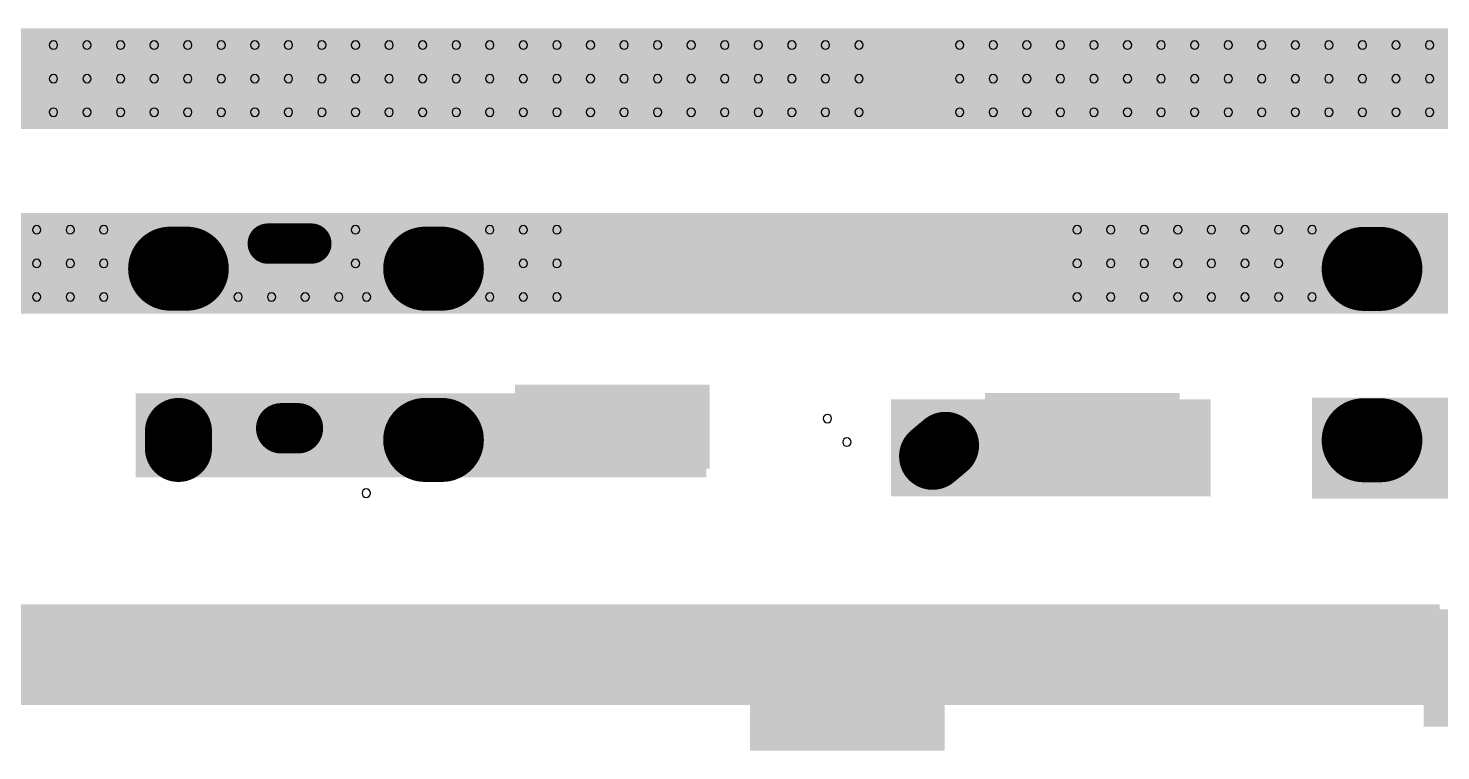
# Model space of a CAD drawing. Header units: inches. Extents: x 32166 to 34772, y 2386 to 4229.
# Drawn here: x 33280.9 to 33462.7, y 3674.7 to 3767.6 of the extents above; entities that cross this region are included whole.
import ezdxf

# ---------------------------------------------------------------- set-up
doc = ezdxf.new("R2010")
doc.units = ezdxf.units.IN
doc.header["$LTSCALE"] = 0.64311
doc.header["$MEASUREMENT"] = 0
doc.layers.add('MIDLAYER1', color=16, linetype='CONTINUOUS')
doc.layers.add('MULTILAYER', color=9, linetype='CONTINUOUS')

msp = doc.modelspace()

# ---------------------------------------------------------------- linework, layer by layer
at = {"layer": 'MIDLAYER1'}
for points, const_width in [([(33299.14, 3736.67), (33301.3, 3736.67)], 10.8), ([(33317.33, 3739.9), (33311.71, 3739.9)], 5.18), ([(33331.97, 3736.67), (33334.13, 3736.67)], 10.8), ([(33452.76, 3736.64), (33454.92, 3736.64)], 10.8), ([(33300.22, 3713.56), (33300.22, 3715.72)], 8.64), ([(33331.97, 3714.64), (33334.13, 3714.64)], 10.8), ([(33452.76, 3714.6), (33454.92, 3714.6)], 10.8), ([(33315.6, 3716.14), (33313.44, 3716.14)], 6.48), ([(33398.94, 3713.93), (33397.28, 3712.54)], 8.64)]:
    msp.add_lwpolyline(points, dxfattribs=dict(at, const_width=const_width))
for points, const_width in [([(33301.84, 3736.67, 1), (33296.44, 3736.67, 1)], 5.4), ([(33304, 3736.67, 1), (33298.6, 3736.67, 1)], 5.4), ([(33311.71, 3741.19, 1), (33311.71, 3738.6, 1)], 2.59), ([(33317.33, 3741.19, 1), (33317.33, 3738.6, 1)], 2.59), ([(33334.67, 3736.67, 1), (33329.27, 3736.67, 1)], 5.4), ([(33336.83, 3736.67, 1), (33331.43, 3736.67, 1)], 5.4), ([(33455.46, 3736.64, 1), (33450.06, 3736.64, 1)], 5.4), ([(33457.62, 3736.64, 1), (33452.22, 3736.64, 1)], 5.4), ([(33302.38, 3715.72, 1), (33298.06, 3715.72, 1)], 4.32), ([(33334.67, 3714.64, 1), (33329.27, 3714.64, 1)], 5.4), ([(33336.83, 3714.64, 1), (33331.43, 3714.64, 1)], 5.4), ([(33455.46, 3714.6, 1), (33450.06, 3714.6, 1)], 5.4), ([(33457.62, 3714.6, 1), (33452.22, 3714.6, 1)], 5.4), ([(33302.38, 3713.56, 1), (33298.06, 3713.56, 1)], 4.32), ([(33313.44, 3717.76, 1), (33313.44, 3714.52, 1)], 3.24), ([(33315.6, 3717.76, 1), (33315.6, 3714.52, 1)], 3.24), ([(33397.55, 3715.59, 1), (33400.33, 3712.28, 1)], 4.32), ([(33395.9, 3714.2, 1), (33398.67, 3710.89, 1)], 4.32)]:
    msp.add_lwpolyline(points, format="xyb", close=True, dxfattribs=dict(at, const_width=const_width))
for centre, start, end in [((33284.13, 3765.43), 0, 180), ((33284.13, 3765.43), 180, 0), ((33288.45, 3765.43), 0, 180), ((33288.45, 3765.43), 180, 0), ((33292.77, 3765.43), 0, 180), ((33292.77, 3765.43), 180, 0), ((33297.09, 3765.43), 0, 180), ((33297.09, 3765.43), 180, 0), ((33301.41, 3765.43), 0, 180), ((33301.41, 3765.43), 180, 0), ((33305.73, 3765.43), 0, 180), ((33305.73, 3765.43), 180, 0), ((33310.05, 3765.43), 0, 180), ((33310.05, 3765.43), 180, 0), ((33314.37, 3765.43), 0, 180), ((33314.37, 3765.43), 180, 0), ((33318.69, 3765.43), 0, 180), ((33318.69, 3765.43), 180, 0), ((33323.01, 3765.43), 0, 180), ((33323.01, 3765.43), 180, 0), ((33327.33, 3765.43), 0, 180), ((33327.33, 3765.43), 180, 0), ((33331.65, 3765.43), 0, 180), ((33331.65, 3765.43), 180, 0), ((33335.97, 3765.43), 0, 180), ((33335.97, 3765.43), 180, 0), ((33340.29, 3765.43), 0, 180), ((33340.29, 3765.43), 180, 0), ((33344.61, 3765.43), 0, 180), ((33344.61, 3765.43), 180, 0), ((33348.93, 3765.43), 0, 180), ((33348.93, 3765.43), 180, 0), ((33353.25, 3765.43), 0, 180), ((33353.25, 3765.43), 180, 0), ((33357.57, 3765.43), 0, 180), ((33357.57, 3765.43), 180, 0), ((33361.89, 3765.43), 0, 180), ((33361.89, 3765.43), 180, 0), ((33366.21, 3765.43), 0, 180), ((33366.21, 3765.43), 180, 0), ((33370.53, 3765.43), 0, 180), ((33370.53, 3765.43), 180, 0), ((33374.85, 3765.43), 0, 180), ((33374.85, 3765.43), 180, 0), ((33379.17, 3765.43), 0, 180), ((33379.17, 3765.43), 180, 0), ((33383.49, 3765.43), 0, 180), ((33383.49, 3765.43), 180, 0), ((33387.81, 3765.43), 0, 180), ((33387.81, 3765.43), 180, 0), ((33400.77, 3765.43), 0, 180), ((33400.77, 3765.43), 180, 0), ((33405.09, 3765.43), 0, 180), ((33405.09, 3765.43), 180, 0), ((33409.41, 3765.43), 0, 180), ((33409.41, 3765.43), 180, 0), ((33413.73, 3765.43), 0, 180), ((33413.73, 3765.43), 180, 0), ((33418.05, 3765.43), 0, 180), ((33418.05, 3765.43), 180, 0), ((33422.37, 3765.43), 0, 180), ((33422.37, 3765.43), 180, 0), ((33426.69, 3765.43), 0, 180), ((33426.69, 3765.43), 180, 0), ((33431.01, 3765.43), 0, 180), ((33431.01, 3765.43), 180, 0), ((33435.33, 3765.43), 0, 180), ((33435.33, 3765.43), 180, 0), ((33439.65, 3765.43), 0, 180), ((33439.65, 3765.43), 180, 0), ((33443.97, 3765.43), 0, 180), ((33443.97, 3765.43), 180, 0), ((33448.29, 3765.43), 0, 180), ((33448.29, 3765.43), 180, 0), ((33452.61, 3765.43), 0, 180), ((33452.61, 3765.43), 180, 0), ((33456.93, 3765.43), 0, 180), ((33456.93, 3765.43), 180, 0), ((33461.25, 3765.43), 0, 180), ((33461.25, 3765.43), 180, 0), ((33284.13, 3761.11), 0, 180), ((33288.45, 3761.11), 0, 180), ((33292.77, 3761.11), 0, 180), ((33297.09, 3761.11), 0, 180), ((33301.41, 3761.11), 0, 180), ((33305.73, 3761.11), 0, 180), ((33310.05, 3761.11), 0, 180), ((33314.37, 3761.11), 0, 180), ((33318.69, 3761.11), 0, 180), ((33323.01, 3761.11), 0, 180), ((33327.33, 3761.11), 0, 180), ((33331.65, 3761.11), 0, 180), ((33335.97, 3761.11), 0, 180), ((33340.29, 3761.11), 0, 180), ((33344.61, 3761.11), 0, 180), ((33348.93, 3761.11), 0, 180), ((33353.25, 3761.11), 0, 180), ((33357.57, 3761.11), 0, 180), ((33361.89, 3761.11), 0, 180), ((33366.21, 3761.11), 0, 180), ((33370.53, 3761.11), 0, 180), ((33374.85, 3761.11), 0, 180), ((33379.17, 3761.11), 0, 180), ((33383.49, 3761.11), 0, 180), ((33387.81, 3761.11), 0, 180), ((33400.77, 3761.11), 0, 180), ((33405.09, 3761.11), 0, 180), ((33409.41, 3761.11), 0, 180), ((33413.73, 3761.11), 0, 180), ((33418.05, 3761.11), 0, 180), ((33422.37, 3761.11), 0, 180), ((33426.69, 3761.11), 0, 180), ((33431.01, 3761.11), 0, 180), ((33435.33, 3761.11), 0, 180), ((33439.65, 3761.11), 0, 180), ((33443.97, 3761.11), 0, 180), ((33448.29, 3761.11), 0, 180), ((33452.61, 3761.11), 0, 180), ((33456.93, 3761.11), 0, 180), ((33461.25, 3761.11), 0, 180), ((33284.13, 3761.11), 180, 0), ((33288.45, 3761.11), 180, 0), ((33292.77, 3761.11), 180, 0), ((33297.09, 3761.11), 180, 0), ((33301.41, 3761.11), 180, 0), ((33305.73, 3761.11), 180, 0), ((33310.05, 3761.11), 180, 0), ((33314.37, 3761.11), 180, 0), ((33318.69, 3761.11), 180, 0), ((33323.01, 3761.11), 180, 0), ((33327.33, 3761.11), 180, 0), ((33331.65, 3761.11), 180, 0), ((33335.97, 3761.11), 180, 0), ((33340.29, 3761.11), 180, 0), ((33344.61, 3761.11), 180, 0), ((33348.93, 3761.11), 180, 0), ((33353.25, 3761.11), 180, 0), ((33357.57, 3761.11), 180, 0), ((33361.89, 3761.11), 180, 0), ((33366.21, 3761.11), 180, 0), ((33370.53, 3761.11), 180, 0), ((33374.85, 3761.11), 180, 0), ((33379.17, 3761.11), 180, 0), ((33383.49, 3761.11), 180, 0), ((33387.81, 3761.11), 180, 0), ((33400.77, 3761.11), 180, 0), ((33405.09, 3761.11), 180, 0), ((33409.41, 3761.11), 180, 0), ((33413.73, 3761.11), 180, 0), ((33418.05, 3761.11), 180, 0), ((33422.37, 3761.11), 180, 0), ((33426.69, 3761.11), 180, 0), ((33431.01, 3761.11), 180, 0), ((33435.33, 3761.11), 180, 0), ((33439.65, 3761.11), 180, 0), ((33443.97, 3761.11), 180, 0), ((33448.29, 3761.11), 180, 0), ((33452.61, 3761.11), 180, 0), ((33456.93, 3761.11), 180, 0), ((33461.25, 3761.11), 180, 0), ((33284.13, 3756.79), 0, 180), ((33284.13, 3756.79), 180, 0), ((33288.45, 3756.79), 0, 180), ((33288.45, 3756.79), 180, 0), ((33292.77, 3756.79), 0, 180), ((33292.77, 3756.79), 180, 0), ((33297.09, 3756.79), 0, 180), ((33297.09, 3756.79), 180, 0), ((33301.41, 3756.79), 0, 180), ((33301.41, 3756.79), 180, 0), ((33305.73, 3756.79), 0, 180), ((33305.73, 3756.79), 180, 0), ((33310.05, 3756.79), 0, 180), ((33310.05, 3756.79), 180, 0), ((33314.37, 3756.79), 0, 180), ((33314.37, 3756.79), 180, 0), ((33318.69, 3756.79), 0, 180), ((33318.69, 3756.79), 180, 0), ((33323.01, 3756.79), 0, 180), ((33323.01, 3756.79), 180, 0), ((33327.33, 3756.79), 0, 180), ((33327.33, 3756.79), 180, 0), ((33331.65, 3756.79), 0, 180), ((33331.65, 3756.79), 180, 0), ((33335.97, 3756.79), 0, 180), ((33335.97, 3756.79), 180, 0), ((33340.29, 3756.79), 0, 180), ((33340.29, 3756.79), 180, 0), ((33344.61, 3756.79), 0, 180), ((33344.61, 3756.79), 180, 0), ((33348.93, 3756.79), 0, 180), ((33348.93, 3756.79), 180, 0), ((33353.25, 3756.79), 0, 180), ((33353.25, 3756.79), 180, 0), ((33357.57, 3756.79), 0, 180), ((33357.57, 3756.79), 180, 0), ((33361.89, 3756.79), 0, 180), ((33361.89, 3756.79), 180, 0), ((33366.21, 3756.79), 0, 180), ((33366.21, 3756.79), 180, 0), ((33370.53, 3756.79), 0, 180), ((33370.53, 3756.79), 180, 0), ((33374.85, 3756.79), 0, 180), ((33374.85, 3756.79), 180, 0), ((33379.17, 3756.79), 0, 180), ((33379.17, 3756.79), 180, 0), ((33383.49, 3756.79), 0, 180), ((33383.49, 3756.79), 180, 0), ((33387.81, 3756.79), 0, 180), ((33387.81, 3756.79), 180, 0), ((33400.77, 3756.79), 0, 180), ((33400.77, 3756.79), 180, 0), ((33405.09, 3756.79), 0, 180), ((33405.09, 3756.79), 180, 0), ((33409.41, 3756.79), 0, 180), ((33409.41, 3756.79), 180, 0), ((33413.73, 3756.79), 0, 180), ((33413.73, 3756.79), 180, 0), ((33418.05, 3756.79), 0, 180), ((33418.05, 3756.79), 180, 0), ((33422.37, 3756.79), 0, 180), ((33422.37, 3756.79), 180, 0), ((33426.69, 3756.79), 0, 180), ((33426.69, 3756.79), 180, 0), ((33431.01, 3756.79), 0, 180), ((33431.01, 3756.79), 180, 0), ((33435.33, 3756.79), 0, 180), ((33435.33, 3756.79), 180, 0), ((33439.65, 3756.79), 0, 180), ((33439.65, 3756.79), 180, 0), ((33443.97, 3756.79), 0, 180), ((33443.97, 3756.79), 180, 0), ((33448.29, 3756.79), 0, 180), ((33448.29, 3756.79), 180, 0), ((33452.61, 3756.79), 0, 180), ((33452.61, 3756.79), 180, 0), ((33456.93, 3756.79), 0, 180), ((33456.93, 3756.79), 180, 0), ((33461.25, 3756.79), 0, 180), ((33461.25, 3756.79), 180, 0), ((33281.97, 3741.67), 0, 180), ((33281.97, 3741.67), 180, 0), ((33286.29, 3741.67), 0, 180), ((33286.29, 3741.67), 180, 0), ((33290.61, 3741.67), 0, 180), ((33290.61, 3741.67), 180, 0), ((33323.01, 3741.67), 0, 180), ((33323.01, 3741.67), 180, 0), ((33340.29, 3741.67), 0, 180), ((33340.29, 3741.67), 180, 0), ((33344.61, 3741.67), 0, 180), ((33344.61, 3741.67), 180, 0), ((33348.93, 3741.67), 0, 180), ((33348.93, 3741.67), 180, 0), ((33415.89, 3741.67), 0, 180), ((33415.89, 3741.67), 180, 0), ((33420.21, 3741.67), 0, 180), ((33420.21, 3741.67), 180, 0), ((33424.53, 3741.67), 0, 180), ((33424.53, 3741.67), 180, 0), ((33428.85, 3741.67), 0, 180), ((33428.85, 3741.67), 180, 0), ((33433.17, 3741.67), 0, 180), ((33433.17, 3741.67), 180, 0), ((33437.49, 3741.67), 0, 180), ((33437.49, 3741.67), 180, 0), ((33441.81, 3741.67), 0, 180), ((33441.81, 3741.67), 180, 0), ((33446.13, 3741.67), 0, 180), ((33446.13, 3741.67), 180, 0), ((33281.97, 3737.35), 0, 180), ((33286.29, 3737.35), 0, 180), ((33290.61, 3737.35), 0, 180), ((33323.01, 3737.35), 0, 180), ((33344.61, 3737.35), 0, 180), ((33348.93, 3737.35), 0, 180), ((33415.89, 3737.35), 0, 180), ((33420.21, 3737.35), 0, 180), ((33424.53, 3737.35), 0, 180), ((33428.85, 3737.35), 0, 180), ((33433.17, 3737.35), 0, 180), ((33437.49, 3737.35), 0, 180), ((33441.81, 3737.35), 0, 180), ((33281.97, 3737.35), 180, 0), ((33286.29, 3737.35), 180, 0), ((33290.61, 3737.35), 180, 0), ((33323.01, 3737.35), 180, 0), ((33344.61, 3737.35), 180, 0), ((33348.93, 3737.35), 180, 0), ((33415.89, 3737.35), 180, 0), ((33420.21, 3737.35), 180, 0), ((33424.53, 3737.35), 180, 0), ((33428.85, 3737.35), 180, 0), ((33433.17, 3737.35), 180, 0), ((33437.49, 3737.35), 180, 0), ((33441.81, 3737.35), 180, 0), ((33281.97, 3733.03), 0, 180), ((33281.97, 3733.03), 180, 0), ((33286.29, 3733.03), 0, 180), ((33286.29, 3733.03), 180, 0), ((33290.61, 3733.03), 0, 180), ((33290.61, 3733.03), 180, 0), ((33307.89, 3733.03), 0, 180), ((33307.89, 3733.03), 180, 0), ((33312.21, 3733.03), 0, 180), ((33312.21, 3733.03), 180, 0), ((33316.53, 3733.03), 0, 180), ((33316.53, 3733.03), 180, 0), ((33320.85, 3733.03), 0, 180), ((33320.85, 3733.03), 180, 0), ((33324.43, 3733.03), 0, 180), ((33324.43, 3733.03), 180, 0), ((33340.29, 3733.03), 0, 180), ((33340.29, 3733.03), 180, 0), ((33344.61, 3733.03), 0, 180), ((33344.61, 3733.03), 180, 0), ((33348.93, 3733.03), 0, 180), ((33348.93, 3733.03), 180, 0), ((33415.89, 3733.03), 0, 180), ((33415.89, 3733.03), 180, 0), ((33420.21, 3733.03), 0, 180), ((33420.21, 3733.03), 180, 0), ((33424.53, 3733.03), 0, 180), ((33424.53, 3733.03), 180, 0), ((33428.85, 3733.03), 0, 180), ((33428.85, 3733.03), 180, 0), ((33433.17, 3733.03), 0, 180), ((33433.17, 3733.03), 180, 0), ((33437.49, 3733.03), 0, 180), ((33437.49, 3733.03), 180, 0), ((33441.81, 3733.03), 0, 180), ((33441.81, 3733.03), 180, 0), ((33446.13, 3733.03), 0, 180), ((33446.13, 3733.03), 180, 0), ((33383.75, 3717.39), 0, 180), ((33383.75, 3717.39), 180, 0), ((33386.25, 3714.37), 0, 180), ((33386.25, 3714.37), 180, 0), ((33324.39, 3707.8), 0, 180), ((33324.39, 3707.8), 180, 0)]:
    msp.add_arc(centre, 0.54, start, end, dxfattribs=at)
for points in [[(33141.57, 3754.63), (33614.61, 3754.63), (33141.57, 3767.59), (33614.61, 3767.59)], [(33273.33, 3730.87), (33515.25, 3730.87), (33273.33, 3743.83), (33515.25, 3743.83)], [(33368.59, 3721.76), (33343.53, 3721.76), (33368.59, 3710.96), (33343.53, 3710.96)], [(33294.71, 3709.83), (33368.15, 3709.83), (33294.71, 3720.63), (33368.15, 3720.63)], [(33391.95, 3707.41), (33433.08, 3707.41), (33391.95, 3719.85), (33433.08, 3719.85)], [(33429.07, 3720.68), (33404.01, 3720.68), (33429.07, 3712.04), (33404.01, 3712.04)], [(33446.13, 3707.11), (33523.89, 3707.11), (33446.13, 3720.07), (33523.89, 3720.07)], [(33219.33, 3680.54), (33462.54, 3680.54), (33219.33, 3693.5), (33462.54, 3693.5)], [(33460.47, 3677.78), (33855.27, 3677.78), (33460.47, 3692.85), (33855.27, 3692.85)], [(33373.77, 3674.67), (33398.83, 3674.67), (33373.77, 3685.47), (33398.83, 3685.47)]]:
    msp.add_solid(points, dxfattribs=at)
at = {"layer": 'MULTILAYER'}
for points, const_width in [([(33299.14, 3736.67), (33301.3, 3736.67)], 10.8), ([(33317.33, 3739.9), (33311.71, 3739.9)], 5.18), ([(33331.97, 3736.67), (33334.13, 3736.67)], 10.8), ([(33452.76, 3736.64), (33454.92, 3736.64)], 10.8), ([(33300.22, 3713.56), (33300.22, 3715.72)], 8.64), ([(33331.97, 3714.64), (33334.13, 3714.64)], 10.8), ([(33452.76, 3714.6), (33454.92, 3714.6)], 10.8), ([(33315.6, 3716.14), (33313.44, 3716.14)], 6.48), ([(33398.94, 3713.93), (33397.28, 3712.54)], 8.64)]:
    msp.add_lwpolyline(points, dxfattribs=dict(at, const_width=const_width))
for points, const_width in [([(33301.84, 3736.67, 1), (33296.44, 3736.67, 1)], 5.4), ([(33304, 3736.67, 1), (33298.6, 3736.67, 1)], 5.4), ([(33311.71, 3741.19, 1), (33311.71, 3738.6, 1)], 2.59), ([(33317.33, 3741.19, 1), (33317.33, 3738.6, 1)], 2.59), ([(33334.67, 3736.67, 1), (33329.27, 3736.67, 1)], 5.4), ([(33336.83, 3736.67, 1), (33331.43, 3736.67, 1)], 5.4), ([(33455.46, 3736.64, 1), (33450.06, 3736.64, 1)], 5.4), ([(33457.62, 3736.64, 1), (33452.22, 3736.64, 1)], 5.4), ([(33302.38, 3715.72, 1), (33298.06, 3715.72, 1)], 4.32), ([(33334.67, 3714.64, 1), (33329.27, 3714.64, 1)], 5.4), ([(33336.83, 3714.64, 1), (33331.43, 3714.64, 1)], 5.4), ([(33455.46, 3714.6, 1), (33450.06, 3714.6, 1)], 5.4), ([(33457.62, 3714.6, 1), (33452.22, 3714.6, 1)], 5.4), ([(33302.38, 3713.56, 1), (33298.06, 3713.56, 1)], 4.32), ([(33313.44, 3717.76, 1), (33313.44, 3714.52, 1)], 3.24), ([(33315.6, 3717.76, 1), (33315.6, 3714.52, 1)], 3.24), ([(33397.55, 3715.59, 1), (33400.33, 3712.28, 1)], 4.32), ([(33395.9, 3714.2, 1), (33398.67, 3710.89, 1)], 4.32)]:
    msp.add_lwpolyline(points, format="xyb", close=True, dxfattribs=dict(at, const_width=const_width))
for centre, start, end in [((33284.13, 3765.43), 0, 180), ((33284.13, 3765.43), 180, 0), ((33288.45, 3765.43), 0, 180), ((33288.45, 3765.43), 180, 0), ((33292.77, 3765.43), 0, 180), ((33292.77, 3765.43), 180, 0), ((33297.09, 3765.43), 0, 180), ((33297.09, 3765.43), 180, 0), ((33301.41, 3765.43), 0, 180), ((33301.41, 3765.43), 180, 0), ((33305.73, 3765.43), 0, 180), ((33305.73, 3765.43), 180, 0), ((33310.05, 3765.43), 0, 180), ((33310.05, 3765.43), 180, 0), ((33314.37, 3765.43), 0, 180), ((33314.37, 3765.43), 180, 0), ((33318.69, 3765.43), 0, 180), ((33318.69, 3765.43), 180, 0), ((33323.01, 3765.43), 0, 180), ((33323.01, 3765.43), 180, 0), ((33327.33, 3765.43), 0, 180), ((33327.33, 3765.43), 180, 0), ((33331.65, 3765.43), 0, 180), ((33331.65, 3765.43), 180, 0), ((33335.97, 3765.43), 0, 180), ((33335.97, 3765.43), 180, 0), ((33340.29, 3765.43), 0, 180), ((33340.29, 3765.43), 180, 0), ((33344.61, 3765.43), 0, 180), ((33344.61, 3765.43), 180, 0), ((33348.93, 3765.43), 0, 180), ((33348.93, 3765.43), 180, 0), ((33353.25, 3765.43), 0, 180), ((33353.25, 3765.43), 180, 0), ((33357.57, 3765.43), 0, 180), ((33357.57, 3765.43), 180, 0), ((33361.89, 3765.43), 0, 180), ((33361.89, 3765.43), 180, 0), ((33366.21, 3765.43), 0, 180), ((33366.21, 3765.43), 180, 0), ((33370.53, 3765.43), 0, 180), ((33370.53, 3765.43), 180, 0), ((33374.85, 3765.43), 0, 180), ((33374.85, 3765.43), 180, 0), ((33379.17, 3765.43), 0, 180), ((33379.17, 3765.43), 180, 0), ((33383.49, 3765.43), 0, 180), ((33383.49, 3765.43), 180, 0), ((33387.81, 3765.43), 0, 180), ((33387.81, 3765.43), 180, 0), ((33400.77, 3765.43), 0, 180), ((33400.77, 3765.43), 180, 0), ((33405.09, 3765.43), 0, 180), ((33405.09, 3765.43), 180, 0), ((33409.41, 3765.43), 0, 180), ((33409.41, 3765.43), 180, 0), ((33413.73, 3765.43), 0, 180), ((33413.73, 3765.43), 180, 0), ((33418.05, 3765.43), 0, 180), ((33418.05, 3765.43), 180, 0), ((33422.37, 3765.43), 0, 180), ((33422.37, 3765.43), 180, 0), ((33426.69, 3765.43), 0, 180), ((33426.69, 3765.43), 180, 0), ((33431.01, 3765.43), 0, 180), ((33431.01, 3765.43), 180, 0), ((33435.33, 3765.43), 0, 180), ((33435.33, 3765.43), 180, 0), ((33439.65, 3765.43), 0, 180), ((33439.65, 3765.43), 180, 0), ((33443.97, 3765.43), 0, 180), ((33443.97, 3765.43), 180, 0), ((33448.29, 3765.43), 0, 180), ((33448.29, 3765.43), 180, 0), ((33452.61, 3765.43), 0, 180), ((33452.61, 3765.43), 180, 0), ((33456.93, 3765.43), 0, 180), ((33456.93, 3765.43), 180, 0), ((33461.25, 3765.43), 0, 180), ((33461.25, 3765.43), 180, 0), ((33284.13, 3761.11), 0, 180), ((33288.45, 3761.11), 0, 180), ((33292.77, 3761.11), 0, 180), ((33297.09, 3761.11), 0, 180), ((33301.41, 3761.11), 0, 180), ((33305.73, 3761.11), 0, 180), ((33310.05, 3761.11), 0, 180), ((33314.37, 3761.11), 0, 180), ((33318.69, 3761.11), 0, 180), ((33323.01, 3761.11), 0, 180), ((33327.33, 3761.11), 0, 180), ((33331.65, 3761.11), 0, 180), ((33335.97, 3761.11), 0, 180), ((33340.29, 3761.11), 0, 180), ((33344.61, 3761.11), 0, 180), ((33348.93, 3761.11), 0, 180), ((33353.25, 3761.11), 0, 180), ((33357.57, 3761.11), 0, 180), ((33361.89, 3761.11), 0, 180), ((33366.21, 3761.11), 0, 180), ((33370.53, 3761.11), 0, 180), ((33374.85, 3761.11), 0, 180), ((33379.17, 3761.11), 0, 180), ((33383.49, 3761.11), 0, 180), ((33387.81, 3761.11), 0, 180), ((33400.77, 3761.11), 0, 180), ((33405.09, 3761.11), 0, 180), ((33409.41, 3761.11), 0, 180), ((33413.73, 3761.11), 0, 180), ((33418.05, 3761.11), 0, 180), ((33422.37, 3761.11), 0, 180), ((33426.69, 3761.11), 0, 180), ((33431.01, 3761.11), 0, 180), ((33435.33, 3761.11), 0, 180), ((33439.65, 3761.11), 0, 180), ((33443.97, 3761.11), 0, 180), ((33448.29, 3761.11), 0, 180), ((33452.61, 3761.11), 0, 180), ((33456.93, 3761.11), 0, 180), ((33461.25, 3761.11), 0, 180), ((33284.13, 3761.11), 180, 0), ((33288.45, 3761.11), 180, 0), ((33292.77, 3761.11), 180, 0), ((33297.09, 3761.11), 180, 0), ((33301.41, 3761.11), 180, 0), ((33305.73, 3761.11), 180, 0), ((33310.05, 3761.11), 180, 0), ((33314.37, 3761.11), 180, 0), ((33318.69, 3761.11), 180, 0), ((33323.01, 3761.11), 180, 0), ((33327.33, 3761.11), 180, 0), ((33331.65, 3761.11), 180, 0), ((33335.97, 3761.11), 180, 0), ((33340.29, 3761.11), 180, 0), ((33344.61, 3761.11), 180, 0), ((33348.93, 3761.11), 180, 0), ((33353.25, 3761.11), 180, 0), ((33357.57, 3761.11), 180, 0), ((33361.89, 3761.11), 180, 0), ((33366.21, 3761.11), 180, 0), ((33370.53, 3761.11), 180, 0), ((33374.85, 3761.11), 180, 0), ((33379.17, 3761.11), 180, 0), ((33383.49, 3761.11), 180, 0), ((33387.81, 3761.11), 180, 0), ((33400.77, 3761.11), 180, 0), ((33405.09, 3761.11), 180, 0), ((33409.41, 3761.11), 180, 0), ((33413.73, 3761.11), 180, 0), ((33418.05, 3761.11), 180, 0), ((33422.37, 3761.11), 180, 0), ((33426.69, 3761.11), 180, 0), ((33431.01, 3761.11), 180, 0), ((33435.33, 3761.11), 180, 0), ((33439.65, 3761.11), 180, 0), ((33443.97, 3761.11), 180, 0), ((33448.29, 3761.11), 180, 0), ((33452.61, 3761.11), 180, 0), ((33456.93, 3761.11), 180, 0), ((33461.25, 3761.11), 180, 0), ((33284.13, 3756.79), 0, 180), ((33284.13, 3756.79), 180, 0), ((33288.45, 3756.79), 0, 180), ((33288.45, 3756.79), 180, 0), ((33292.77, 3756.79), 0, 180), ((33292.77, 3756.79), 180, 0), ((33297.09, 3756.79), 0, 180), ((33297.09, 3756.79), 180, 0), ((33301.41, 3756.79), 0, 180), ((33301.41, 3756.79), 180, 0), ((33305.73, 3756.79), 0, 180), ((33305.73, 3756.79), 180, 0), ((33310.05, 3756.79), 0, 180), ((33310.05, 3756.79), 180, 0), ((33314.37, 3756.79), 0, 180), ((33314.37, 3756.79), 180, 0), ((33318.69, 3756.79), 0, 180), ((33318.69, 3756.79), 180, 0), ((33323.01, 3756.79), 0, 180), ((33323.01, 3756.79), 180, 0), ((33327.33, 3756.79), 0, 180), ((33327.33, 3756.79), 180, 0), ((33331.65, 3756.79), 0, 180), ((33331.65, 3756.79), 180, 0), ((33335.97, 3756.79), 0, 180), ((33335.97, 3756.79), 180, 0), ((33340.29, 3756.79), 0, 180), ((33340.29, 3756.79), 180, 0), ((33344.61, 3756.79), 0, 180), ((33344.61, 3756.79), 180, 0), ((33348.93, 3756.79), 0, 180), ((33348.93, 3756.79), 180, 0), ((33353.25, 3756.79), 0, 180), ((33353.25, 3756.79), 180, 0), ((33357.57, 3756.79), 0, 180), ((33357.57, 3756.79), 180, 0), ((33361.89, 3756.79), 0, 180), ((33361.89, 3756.79), 180, 0), ((33366.21, 3756.79), 0, 180), ((33366.21, 3756.79), 180, 0), ((33370.53, 3756.79), 0, 180), ((33370.53, 3756.79), 180, 0), ((33374.85, 3756.79), 0, 180), ((33374.85, 3756.79), 180, 0), ((33379.17, 3756.79), 0, 180), ((33379.17, 3756.79), 180, 0), ((33383.49, 3756.79), 0, 180), ((33383.49, 3756.79), 180, 0), ((33387.81, 3756.79), 0, 180), ((33387.81, 3756.79), 180, 0), ((33400.77, 3756.79), 0, 180), ((33400.77, 3756.79), 180, 0), ((33405.09, 3756.79), 0, 180), ((33405.09, 3756.79), 180, 0), ((33409.41, 3756.79), 0, 180), ((33409.41, 3756.79), 180, 0), ((33413.73, 3756.79), 0, 180), ((33413.73, 3756.79), 180, 0), ((33418.05, 3756.79), 0, 180), ((33418.05, 3756.79), 180, 0), ((33422.37, 3756.79), 0, 180), ((33422.37, 3756.79), 180, 0), ((33426.69, 3756.79), 0, 180), ((33426.69, 3756.79), 180, 0), ((33431.01, 3756.79), 0, 180), ((33431.01, 3756.79), 180, 0), ((33435.33, 3756.79), 0, 180), ((33435.33, 3756.79), 180, 0), ((33439.65, 3756.79), 0, 180), ((33439.65, 3756.79), 180, 0), ((33443.97, 3756.79), 0, 180), ((33443.97, 3756.79), 180, 0), ((33448.29, 3756.79), 0, 180), ((33448.29, 3756.79), 180, 0), ((33452.61, 3756.79), 0, 180), ((33452.61, 3756.79), 180, 0), ((33456.93, 3756.79), 0, 180), ((33456.93, 3756.79), 180, 0), ((33461.25, 3756.79), 0, 180), ((33461.25, 3756.79), 180, 0), ((33281.97, 3741.67), 0, 180), ((33281.97, 3741.67), 180, 0), ((33286.29, 3741.67), 0, 180), ((33286.29, 3741.67), 180, 0), ((33290.61, 3741.67), 0, 180), ((33290.61, 3741.67), 180, 0), ((33323.01, 3741.67), 0, 180), ((33323.01, 3741.67), 180, 0), ((33340.29, 3741.67), 0, 180), ((33340.29, 3741.67), 180, 0), ((33344.61, 3741.67), 0, 180), ((33344.61, 3741.67), 180, 0), ((33348.93, 3741.67), 0, 180), ((33348.93, 3741.67), 180, 0), ((33415.89, 3741.67), 0, 180), ((33415.89, 3741.67), 180, 0), ((33420.21, 3741.67), 0, 180), ((33420.21, 3741.67), 180, 0), ((33424.53, 3741.67), 0, 180), ((33424.53, 3741.67), 180, 0), ((33428.85, 3741.67), 0, 180), ((33428.85, 3741.67), 180, 0), ((33433.17, 3741.67), 0, 180), ((33433.17, 3741.67), 180, 0), ((33437.49, 3741.67), 0, 180), ((33437.49, 3741.67), 180, 0), ((33441.81, 3741.67), 0, 180), ((33441.81, 3741.67), 180, 0), ((33446.13, 3741.67), 0, 180), ((33446.13, 3741.67), 180, 0), ((33281.97, 3737.35), 0, 180), ((33286.29, 3737.35), 0, 180), ((33290.61, 3737.35), 0, 180), ((33323.01, 3737.35), 0, 180), ((33344.61, 3737.35), 0, 180), ((33348.93, 3737.35), 0, 180), ((33415.89, 3737.35), 0, 180), ((33420.21, 3737.35), 0, 180), ((33424.53, 3737.35), 0, 180), ((33428.85, 3737.35), 0, 180), ((33433.17, 3737.35), 0, 180), ((33437.49, 3737.35), 0, 180), ((33441.81, 3737.35), 0, 180), ((33281.97, 3737.35), 180, 0), ((33286.29, 3737.35), 180, 0), ((33290.61, 3737.35), 180, 0), ((33323.01, 3737.35), 180, 0), ((33344.61, 3737.35), 180, 0), ((33348.93, 3737.35), 180, 0), ((33415.89, 3737.35), 180, 0), ((33420.21, 3737.35), 180, 0), ((33424.53, 3737.35), 180, 0), ((33428.85, 3737.35), 180, 0), ((33433.17, 3737.35), 180, 0), ((33437.49, 3737.35), 180, 0), ((33441.81, 3737.35), 180, 0), ((33281.97, 3733.03), 0, 180), ((33281.97, 3733.03), 180, 0), ((33286.29, 3733.03), 0, 180), ((33286.29, 3733.03), 180, 0), ((33290.61, 3733.03), 0, 180), ((33290.61, 3733.03), 180, 0), ((33307.89, 3733.03), 0, 180), ((33307.89, 3733.03), 180, 0), ((33312.21, 3733.03), 0, 180), ((33312.21, 3733.03), 180, 0), ((33316.53, 3733.03), 0, 180), ((33316.53, 3733.03), 180, 0), ((33320.85, 3733.03), 0, 180), ((33320.85, 3733.03), 180, 0), ((33324.43, 3733.03), 0, 180), ((33324.43, 3733.03), 180, 0), ((33340.29, 3733.03), 0, 180), ((33340.29, 3733.03), 180, 0), ((33344.61, 3733.03), 0, 180), ((33344.61, 3733.03), 180, 0), ((33348.93, 3733.03), 0, 180), ((33348.93, 3733.03), 180, 0), ((33415.89, 3733.03), 0, 180), ((33415.89, 3733.03), 180, 0), ((33420.21, 3733.03), 0, 180), ((33420.21, 3733.03), 180, 0), ((33424.53, 3733.03), 0, 180), ((33424.53, 3733.03), 180, 0), ((33428.85, 3733.03), 0, 180), ((33428.85, 3733.03), 180, 0), ((33433.17, 3733.03), 0, 180), ((33433.17, 3733.03), 180, 0), ((33437.49, 3733.03), 0, 180), ((33437.49, 3733.03), 180, 0), ((33441.81, 3733.03), 0, 180), ((33441.81, 3733.03), 180, 0), ((33446.13, 3733.03), 0, 180), ((33446.13, 3733.03), 180, 0), ((33383.75, 3717.39), 0, 180), ((33383.75, 3717.39), 180, 0), ((33386.25, 3714.37), 0, 180), ((33386.25, 3714.37), 180, 0), ((33324.39, 3707.8), 0, 180), ((33324.39, 3707.8), 180, 0)]:
    msp.add_arc(centre, 0.54, start, end, dxfattribs=at)
for points in [[(33368.59, 3721.76), (33343.53, 3721.76), (33368.59, 3710.96), (33343.53, 3710.96)], [(33429.07, 3720.68), (33404.01, 3720.68), (33429.07, 3712.04), (33404.01, 3712.04)], [(33373.77, 3674.67), (33398.83, 3674.67), (33373.77, 3685.47), (33398.83, 3685.47)]]:
    msp.add_solid(points, dxfattribs=at)

doc.saveas('drawing.dxf')
